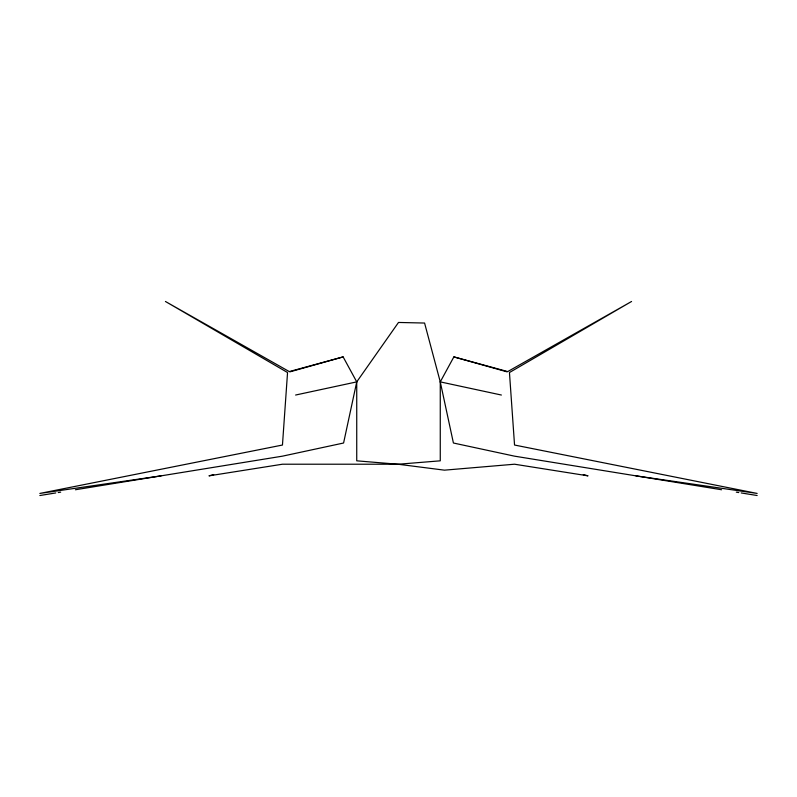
<?xml version="1.0" encoding="UTF-8"?>
<svg xmlns="http://www.w3.org/2000/svg" width="797" height="797" viewBox="0 0 797 797"><rect width="100%" height="100%" fill="white"/><g stroke="black" fill="none" stroke-linecap="round" stroke-linejoin="round"><path stroke-width="1.2" d="M721.614 489.757L514.543 456.163L453.413 443.012L440.263 381.883L424.582 323.044L398.5 322.456L356.737 381.883L343.587 443.012L282.457 456.163L75.386 489.757M213.716 474.574L208.973 475.849L282.457 464.213L398.5 464.213L440.263 460.825L440.263 381.883L453.872 356.897L507.739 371.581L631.573 301.475L509.452 372.528L514.543 445.035L757.15 493.433L635.847 475.849M289.919 371.86L343.128 356.897L356.737 381.883L356.737 460.825L398.5 464.292L444.447 470.16L514.543 464.213L588.027 475.849L583.284 474.574M343.128 356.897L289.261 371.581L165.427 301.475L287.548 372.528L282.457 445.035L39.85 493.433L161.153 475.849M295.607 395.033L356.737 381.883M39.85 495.525L55.78 492.945M58.231 492.546L60.682 492.147M736.318 492.147L738.769 492.546M741.22 492.945L757.15 495.525M440.263 381.883L501.393 395.033M453.872 356.897L507.081 371.86"/></g></svg>
